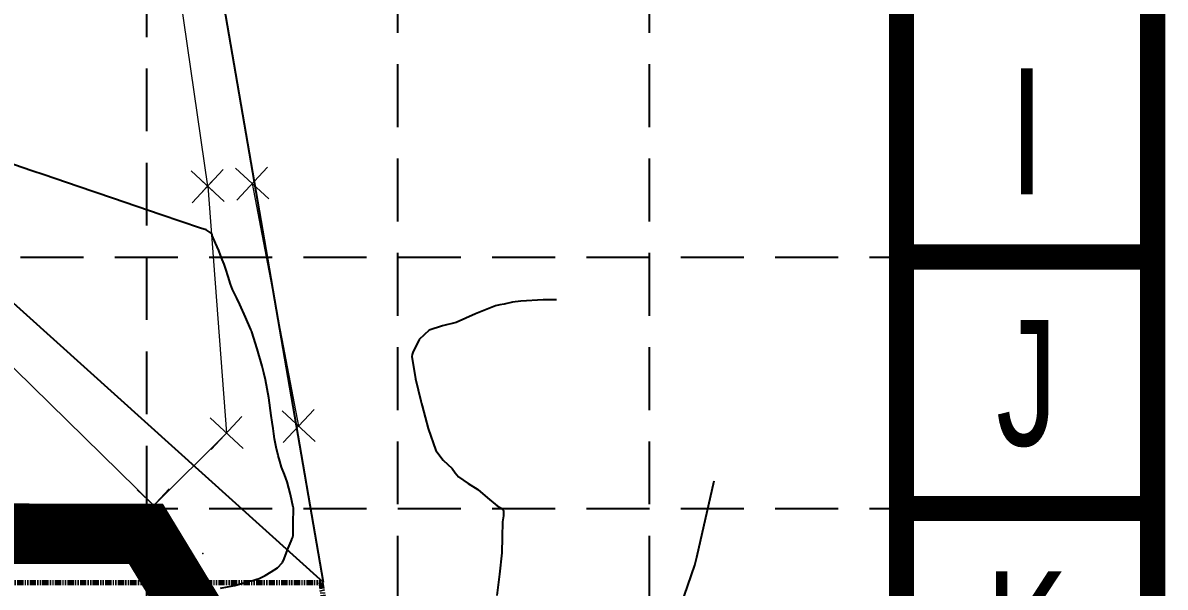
# Model space of a CAD drawing. Header units: feet. Extents: x 9897 to 20516, y 9531 to 20344.
# Drawn here: x 11385.6 to 11499.1, y 10249.2 to 10305.3 of the extents above; entities that cross this region are included whole.
import ezdxf
from ezdxf.enums import TextEntityAlignment as Align

# ---------------------------------------------------------------- set-up
doc = ezdxf.new("R2010")
doc.units = ezdxf.units.FT
doc.header["$MEASUREMENT"] = 0
for name, pattern in [('DASHED2', [0.375, 0.25, -0.125]), ('HIDDEN', [0.375, 0.25, -0.125]), ('PHANTOM2', [1.25, 0.625, -0.125, 0.125, -0.125, 0.125, -0.125])]:
    doc.linetypes.add(name, pattern=pattern)
doc.layers.get('0').update_dxf_attribs({"lineweight": 18})
doc.layers.add('BASE', color=7, linetype='Continuous')
doc.layers.add('GRID', color=254, linetype='HIDDEN')
for name, color, linetype, lineweight in [('BDY', 30, 'PHANTOM2', 70), ('BDY-ADJ', 6, 'Continuous', 25), ('FENCE', 43, 'Continuous', 20), ('LIMITS OF DISTURBANCE', 1, 'Continuous', 18), ('PC', 43, 'Continuous', 25)]:
    doc.layers.add(name, color=color, linetype=linetype, lineweight=lineweight)
doc.styles.get("Standard").update_dxf_attribs({"font": 'ARIAL.TTF', "width": 0.7})

# ---------------------------------------------------------------- blocks, each defined once
blk = doc.blocks.new('X')
at = {"color": 0}
for p, q in [((-0.00294, -0.00294), (0.00294, 0.00294)), ((-0.00294, 0.00294), (0.00294, -0.00294))]:
    blk.add_line(p, q, dxfattribs=at)
blk.add_point((0, 0), dxfattribs=at)

msp = doc.modelspace()

# ---------------------------------------------------------------- linework, layer by layer
at = {"color": 0}
msp.add_point((11403.43, 10252.51, 1945.08), dxfattribs=at)
at = {"layer": 'BASE', "color": 9}
msp.add_line((11472.84, 10506.97), (11472.84, 9556.97), dxfattribs=at)
at = {"layer": 'BASE', "const_width": 2.5}
for points in [[(9897.84, 9531.97), (11497.84, 9531.97), (11497.84, 10531.97), (9897.84, 10531.97)], [(9922.78, 9556.97), (11472.91, 9556.92), (11472.87, 10506.99), (9923.1, 10507.02)]]:
    msp.add_lwpolyline(points, close=True, dxfattribs=at)
for points in [[(11497.84, 10281.97), (11472.84, 10281.97)], [(11497.84, 10256.97), (11472.84, 10256.97)]]:
    msp.add_lwpolyline(points, dxfattribs=at)
at = {"layer": 'BDY', "color": 7}
for p, q in [((9994.99, 10250.23), (11415.16, 10249.62)), ((11415.16, 10249.62), (11457.3, 10000))]:
    msp.add_line(p, q, dxfattribs=at)
at = {"layer": 'BDY-ADJ', "color": 253}
for p in [(11280.74, 10370.99), (11394.48, 10370.99)]:
    msp.add_line(p, (11415.42, 10249.65), dxfattribs=at)
at = {"layer": 'FENCE'}
for p, q in [((11403.93, 10289.02), (11392.06, 10370.99)), ((11398.57, 10257.29), (11358.81, 10296.18)), ((11403.93, 10289.02), (11405.81, 10264.47)), ((11408.35, 10289.27), (11412.97, 10265.17)), ((11405.81, 10264.47), (11398.57, 10257.29))]:
    msp.add_line(p, q, dxfattribs=at)
at = {"layer": 'GRID', "color": 8, "linetype": 'HIDDEN', "ltscale": 25}
for p, q in [((11397.84, 10506.97), (11397.84, 9631.86)), ((11422.79, 10507.39), (11422.79, 9631.86)), ((11447.79, 10507.39), (11447.79, 9631.86)), ((9922.84, 10281.97), (11472.84, 10281.97)), ((9922.84, 10256.97), (11472.84, 10256.97))]:
    msp.add_line(p, q, dxfattribs=at)
at = {"layer": 'LIMITS OF DISTURBANCE', "linetype": 'DASHED2', "ltscale": 80, "const_width": 6}
msp.add_lwpolyline([(11397.79, 10254.46), (10749.1, 10255.16), (9978.29, 10255.31), (9983.02, 10013.13, 0.38376), (10024.89, 9979), (10506.44, 9972.56), (11466.59, 9977.18), (11428.65, 10203.63)], format="xyb", close=True, dxfattribs=at)
at = {"layer": 'PC', "color": 47, "linetype": 'Continuous'}
for p, q in [((11386.45, 10290.55, 649), (11379.6, 10292.88, 649)), ((11387.68, 10290.13, 649), (11386.45, 10290.55, 649)), ((11391.07, 10288.97, 649), (11387.68, 10290.13, 649)), ((11394.46, 10287.81, 649), (11391.07, 10288.97, 649)), ((11396.88, 10286.99, 649), (11394.46, 10287.81, 649)), ((11399.29, 10286.17, 649), (11396.88, 10286.99, 649)), ((11401.26, 10285.5, 649), (11399.29, 10286.17, 649)), ((11403.22, 10284.83, 649), (11401.26, 10285.5, 649)), ((11403.79, 10284.66, 649), (11403.22, 10284.83, 649)), ((11404.29, 10284.36, 649), (11403.79, 10284.66, 649)), ((11404.31, 10284.32, 649), (11404.29, 10284.36, 649)), ((11404.33, 10284.28, 649), (11404.31, 10284.32, 649)), ((11404.36, 10284.2, 649), (11404.33, 10284.28, 649)), ((11404.39, 10284.12, 649), (11404.36, 10284.2, 649)), ((11404.72, 10283.36, 649), (11404.39, 10284.12, 649)), ((11405.03, 10282.61, 649), (11404.72, 10283.36, 649)), ((11405.21, 10282.17, 649), (11405.03, 10282.61, 649)), ((11405.38, 10281.72, 649), (11405.21, 10282.17, 649)), ((11405.56, 10281.25, 649), (11405.38, 10281.72, 649)), ((11405.73, 10280.77, 649), (11405.56, 10281.25, 649)), ((11405.97, 10280.03, 649), (11405.73, 10280.77, 649)), ((11406.21, 10279.29, 649), (11405.97, 10280.03, 649)), ((11406.3, 10279.01, 649), (11406.21, 10279.29, 649)), ((11406.4, 10278.74, 649), (11406.3, 10279.01, 649)), ((11406.45, 10278.61, 649), (11406.4, 10278.74, 649)), ((11406.52, 10278.47, 649), (11406.45, 10278.61, 649)), ((11406.82, 10277.87, 649), (11406.52, 10278.47, 649)), ((11407.12, 10277.26, 649), (11406.82, 10277.87, 649)), ((11437.26, 10277.72, 649), (11435.04, 10277.6, 649)), ((11438.6, 10277.72, 649), (11437.26, 10277.72, 649)), ((11407.67, 10276.01, 649), (11407.12, 10277.26, 649)), ((11432.54, 10277.11, 649), (11430.55, 10276.33, 649)), ((11432.96, 10277.21, 649), (11432.54, 10277.11, 649)), ((11433.39, 10277.3, 649), (11432.96, 10277.21, 649)), ((11434.21, 10277.47, 649), (11433.39, 10277.3, 649)), ((11435.04, 10277.6, 649), (11434.21, 10277.47, 649)), ((11408.22, 10274.76, 649), (11407.67, 10276.01, 649)), ((11428.61, 10275.47, 649), (11427.27, 10275.13, 649)), ((11430.55, 10276.33, 649), (11428.61, 10275.47, 649)), ((11408.24, 10274.71, 649), (11408.22, 10274.76, 649)), ((11408.27, 10274.65, 649), (11408.24, 10274.71, 649)), ((11408.3, 10274.6, 649), (11408.27, 10274.65, 649)), ((11408.32, 10274.54, 649), (11408.3, 10274.6, 649)), ((11408.83, 10272.84, 649), (11408.32, 10274.54, 649)), ((11425.94, 10274.71, 649), (11424.95, 10273.77, 649)), ((11427.27, 10275.13, 649), (11425.94, 10274.71, 649)), ((11424.95, 10273.77, 649), (11424.31, 10272.47, 649)), ((11409.33, 10271.13, 649), (11408.83, 10272.84, 649)), ((11424.24, 10272.27, 649), (11424.22, 10272.07, 649)), ((11424.22, 10272.07, 649), (11424.58, 10269.86, 649)), ((11424.31, 10272.47, 649), (11424.24, 10272.27, 649)), ((11409.52, 10270.45, 649), (11409.33, 10271.13, 649)), ((11409.69, 10269.76, 649), (11409.52, 10270.45, 649)), ((11409.99, 10267.99, 649), (11409.69, 10269.76, 649)), ((11424.58, 10269.86, 649), (11425.1, 10267.67, 649)), ((11410.24, 10266.22, 649), (11409.99, 10267.99, 649)), ((11425.1, 10267.67, 649), (11425.17, 10267.42, 649)), ((11425.17, 10267.42, 649), (11425.24, 10267.18, 649)), ((11425.24, 10267.18, 649), (11425.83, 10264.94, 649)), ((11410.33, 10265.57, 649), (11410.24, 10266.22, 649)), ((11410.42, 10264.92, 649), (11410.33, 10265.57, 649)), ((11410.5, 10264.41, 649), (11410.42, 10264.92, 649)), ((11410.58, 10263.91, 649), (11410.5, 10264.41, 649)), ((11425.83, 10264.94, 649), (11426.6, 10262.75, 649)), ((11410.74, 10263.08, 649), (11410.58, 10263.91, 649)), ((11410.93, 10262.25, 649), (11410.74, 10263.08, 649)), ((11411.09, 10261.67, 649), (11410.93, 10262.25, 649)), ((11426.6, 10262.75, 649), (11427.34, 10261.79, 649)), ((11427.34, 10261.79, 649), (11428.22, 10260.94, 649)), ((11411.28, 10261.1, 649), (11411.09, 10261.67, 649)), ((11411.57, 10260.37, 649), (11411.28, 10261.1, 649)), ((11428.22, 10260.94, 649), (11428.53, 10260.53, 649)), ((11411.84, 10259.63, 649), (11411.57, 10260.37, 649)), ((11412.17, 10258.38, 649), (11411.84, 10259.63, 649)), ((11428.53, 10260.53, 649), (11428.87, 10260.13, 649)), ((11428.87, 10260.13, 649), (11429.81, 10259.47, 649)), ((11452.55, 10252.13, 649), (11454.25, 10259.72, 649)), ((11412.43, 10257.11, 649), (11412.17, 10258.38, 649)), ((11429.81, 10259.47, 649), (11430.79, 10258.87, 649)), ((11430.79, 10258.87, 649), (11431.75, 10258.05, 649)), ((11431.75, 10258.05, 649), (11432.7, 10257.23, 649)), ((11432.7, 10257.23, 649), (11433.05, 10257.03, 649)), ((11412.45, 10257.04, 649), (11412.43, 10257.11, 649)), ((11412.44, 10255.6, 649), (11412.45, 10256.92, 649)), ((11412.46, 10256.98, 649), (11412.45, 10257.04, 649)), ((11412.45, 10256.92, 649), (11412.46, 10256.95, 649)), ((11412.46, 10256.95, 649), (11412.46, 10256.98, 649)), ((11433.05, 10257.03, 649), (11433.32, 10256.79, 649)), ((11433.33, 10256.24, 649), (11433.23, 10255.66, 649)), ((11433.32, 10256.79, 649), (11433.33, 10256.24, 649)), ((11412.41, 10254.28, 649), (11412.44, 10255.6, 649)), ((11433.23, 10255.66, 649), (11433.21, 10254.11, 649)), ((11412.21, 10253.72, 649), (11412.28, 10253.88, 649)), ((11412.28, 10253.88, 649), (11412.34, 10254.05, 649)), ((11412.34, 10254.05, 649), (11412.38, 10254.16, 649)), ((11412.38, 10254.16, 649), (11412.41, 10254.28, 649)), ((11433.21, 10254.11, 649), (11433.17, 10252.57, 649)), ((11411.67, 10252.34, 649), (11411.94, 10253.03, 649)), ((11411.94, 10253.03, 649), (11412.21, 10253.72, 649)), ((11410.86, 10251.07, 649), (11411.35, 10251.6, 649)), ((11411.35, 10251.6, 649), (11411.52, 10251.97, 649)), ((11411.52, 10251.97, 649), (11411.67, 10252.34, 649)), ((11433.17, 10252.57, 649), (11432.92, 10250.44, 649)), ((11452.33, 10251.33, 649), (11452.55, 10252.13, 649)), ((11409.64, 10250.33, 649), (11410.23, 10250.68, 649)), ((11410.23, 10250.68, 649), (11410.86, 10251.07, 649)), ((11432.92, 10250.44, 649), (11432.68, 10248.32, 649)), ((11450.95, 10247.29, 649), (11452.33, 10251.33, 649)), ((11405.91, 10249.18, 649), (11406.61, 10249.33, 649)), ((11406.61, 10249.33, 649), (11407.29, 10249.52, 649)), ((11407.29, 10249.52, 649), (11407.98, 10249.72, 649)), ((11407.98, 10249.72, 649), (11408.19, 10249.77, 649)), ((11408.19, 10249.77, 649), (11408.4, 10249.81, 649)), ((11408.4, 10249.81, 649), (11408.72, 10249.91, 649)), ((11408.72, 10249.91, 649), (11409.03, 10250.03, 649)), ((11409.03, 10250.03, 649), (11409.64, 10250.33, 649)), ((11405.21, 10249.04, 649), (11405.91, 10249.18, 649))]:
    msp.add_line(p, q, dxfattribs=at)

# ---------------------------------------------------------------- block references
at = {"layer": 'FENCE'}
for p, xscale, yscale, zscale, rotation in [((11403.93, 10289.02), 540, 540, 540, 92.12920690953888), ((11408.35, 10289.27), 540, 540, 540, 92.12920690953888), ((11403.93, 10289.02, 649.1), 180.0000000000003, 180, 180, 92.12920690953905), ((11412.97, 10265.17), 540, 540, 540, 92.12920690953888), ((11405.81, 10264.47), 540, 540, 540, 92.12920690953888), ((11398.57, 10257.29), 540, 540, 540, 92.12920690953888)]:
    msp.add_blockref('X', p, dxfattribs=dict(at, xscale=xscale, yscale=yscale, zscale=zscale, rotation=rotation))

# ---------------------------------------------------------------- texts
at = {"layer": 'BASE', "width": 0.7}
for s, p in [('I', (11485.34, 10294.47)), ('J', (11485.34, 10269.47)), ('K', (11485.34, 10244.47))]:
    msp.add_text(s, height=12.5, dxfattribs=at).set_placement(p, align=Align.MIDDLE_CENTER)

doc.saveas('drawing.dxf')
